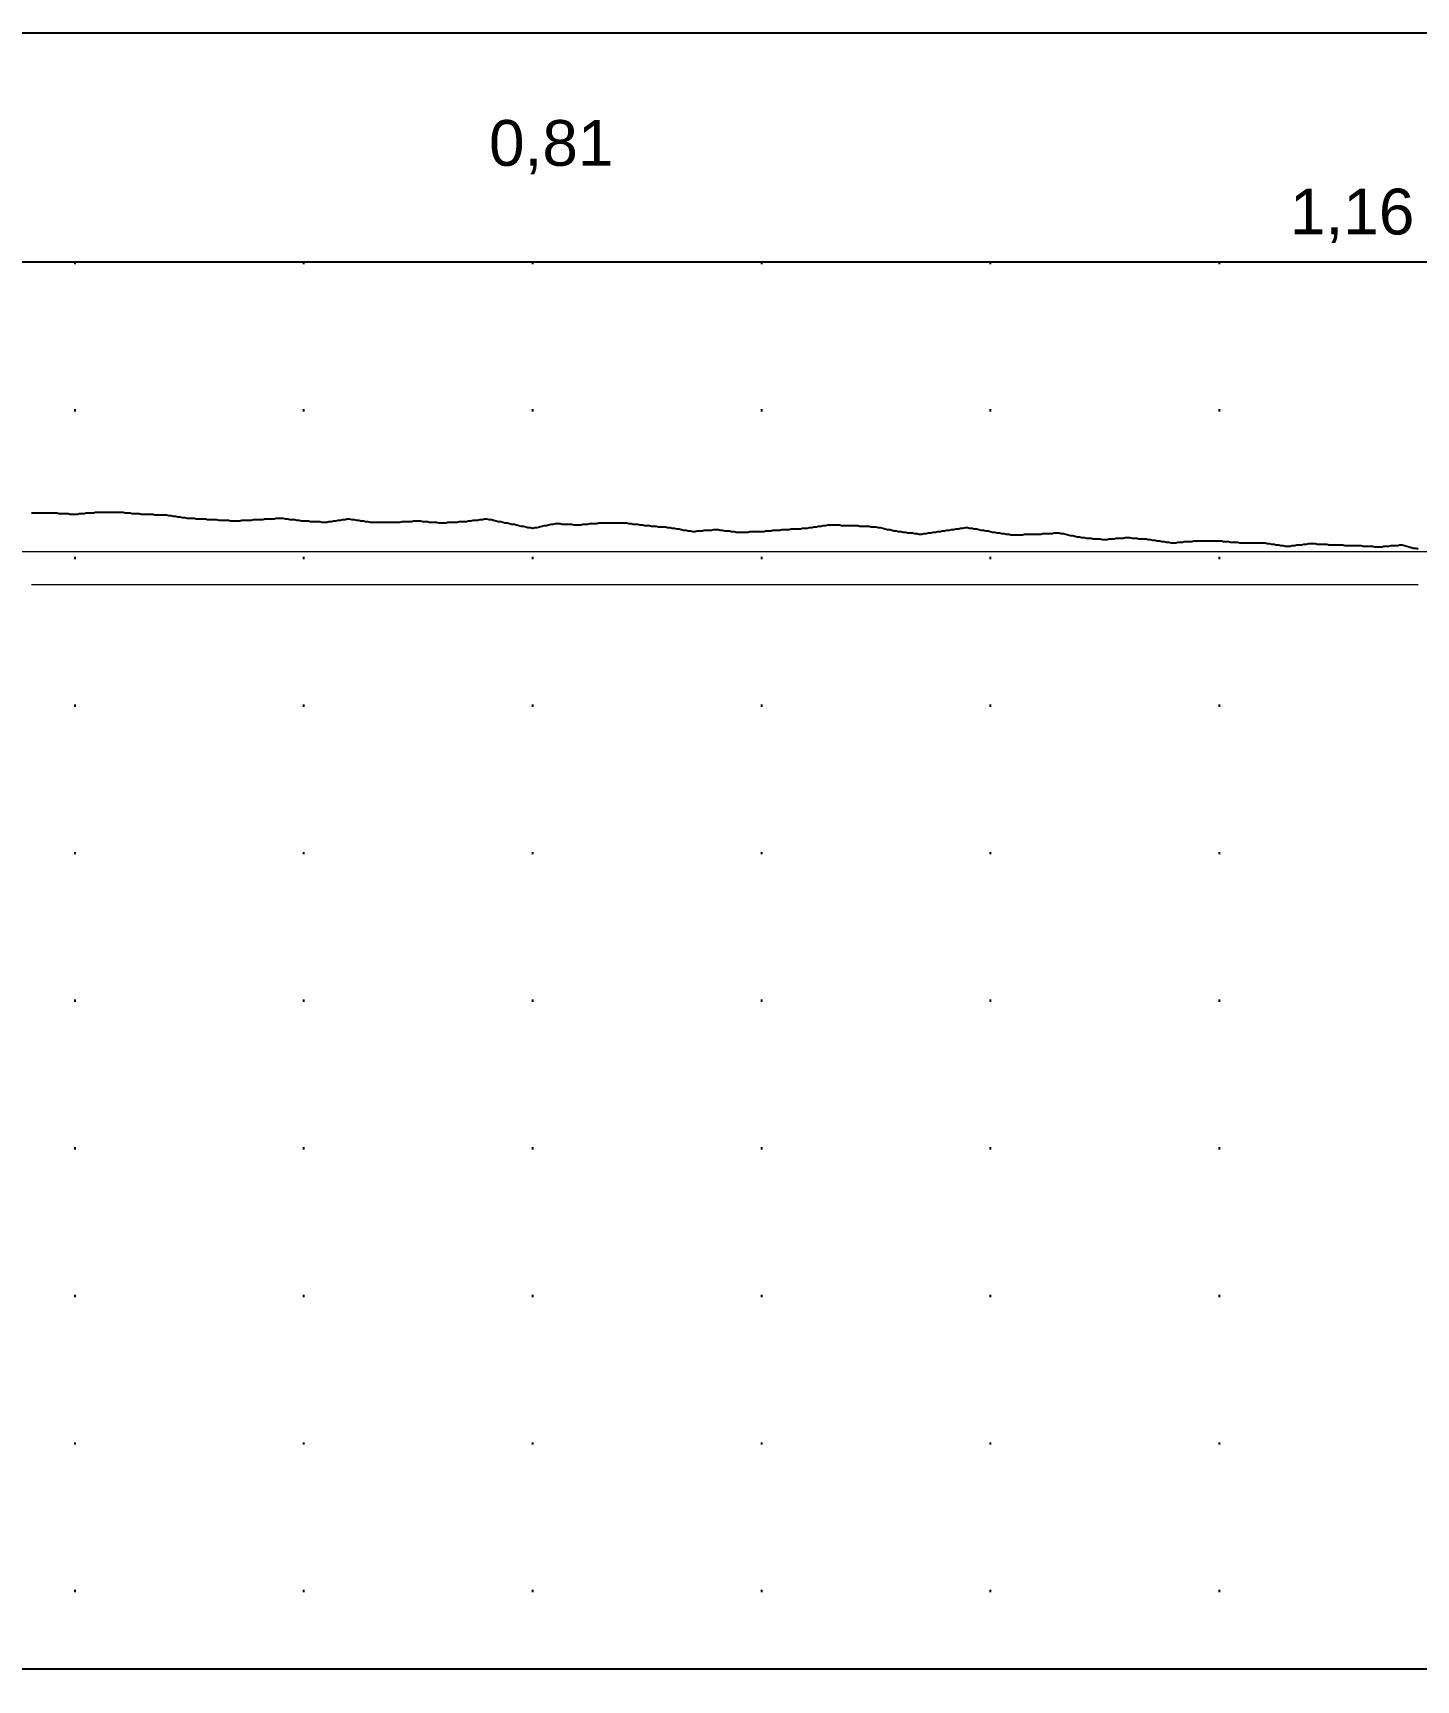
# Model space of a CAD drawing. Header units: millimetres. Extents: x -226 to 1784, y 10 to 1137.
# Drawn here: x 148.2 to 208.6, y 165.5 to 237.5 of the extents above; entities that cross this region are included whole.
import ezdxf

# ---------------------------------------------------------------- set-up
doc = ezdxf.new("R2010")
doc.units = ezdxf.units.MM
doc.linetypes.add('DOT', pattern=[6.35, 0, -6.35])
doc.layers.add('График_U', color=5, linetype='Continuous')
doc.layers.add('Макет', color=7, linetype='Continuous')
doc.layers.add('График_U_085', color=253, linetype='Continuous', lineweight=0)
doc.layers.add('Текст', color=7, linetype='Continuous', lineweight=0)
doc.styles.get("Standard").update_dxf_attribs({"font": 'arial.ttf'})

msp = doc.modelspace()

# ---------------------------------------------------------------- linework, layer by layer
at = {"layer": 'График_U'}
msp.add_lwpolyline([(148.11, 216.532), (148.203, 216.532), (148.21, 216.532), (148.303, 216.532), (148.31, 216.532), (148.403, 216.532), (148.41, 216.532), (148.503, 216.532), (148.51, 216.532), (148.603, 216.532), (148.61, 216.532), (148.703, 216.532), (148.71, 216.532), (148.803, 216.532), (148.81, 216.532), (148.903, 216.532), (148.91, 216.532), (149, 216.532), (149.003, 216.532), (149.01, 216.532), (149.103, 216.532), (149.11, 216.532), (149.203, 216.532), (149.21, 216.532), (149.303, 216.503), (149.31, 216.503), (149.403, 216.503), (149.41, 216.503), (149.503, 216.503), (149.51, 216.503), (149.603, 216.503), (149.61, 216.503), (149.703, 216.503), (149.71, 216.503), (149.803, 216.474), (149.81, 216.474), (149.903, 216.474), (149.91, 216.474), (150, 216.474), (150.003, 216.474), (150.01, 216.474), (150.103, 216.474), (150.11, 216.474), (150.203, 216.503), (150.21, 216.503), (150.303, 216.503), (150.31, 216.503), (150.403, 216.503), (150.41, 216.503), (150.503, 216.532), (150.51, 216.532), (150.603, 216.532), (150.61, 216.532), (150.703, 216.532), (150.71, 216.532), (150.803, 216.532), (150.81, 216.532), (150.903, 216.561), (150.91, 216.561), (151, 216.561), (151.003, 216.561), (151.01, 216.561), (151.103, 216.561), (151.11, 216.561), (151.203, 216.561), (151.21, 216.561), (151.303, 216.561), (151.31, 216.561), (151.403, 216.561), (151.41, 216.561), (151.503, 216.561), (151.51, 216.561), (151.603, 216.561), (151.61, 216.561), (151.703, 216.561), (151.71, 216.561), (151.803, 216.561), (151.81, 216.561), (151.903, 216.561), (151.91, 216.561), (152, 216.561), (152.003, 216.561), (152.01, 216.561), (152.103, 216.561), (152.11, 216.561), (152.203, 216.532), (152.21, 216.532), (152.303, 216.532), (152.31, 216.532), (152.403, 216.532), (152.41, 216.532), (152.503, 216.503), (152.51, 216.503), (152.603, 216.503), (152.61, 216.503), (152.703, 216.503), (152.71, 216.503), (152.803, 216.503), (152.81, 216.503), (152.903, 216.474), (152.91, 216.474), (153, 216.474), (153.003, 216.474), (153.01, 216.474), (153.103, 216.474), (153.11, 216.474), (153.203, 216.474), (153.21, 216.474), (153.303, 216.474), (153.31, 216.474), (153.403, 216.474), (153.41, 216.474), (153.503, 216.445), (153.51, 216.445), (153.603, 216.445), (153.61, 216.445), (153.703, 216.445), (153.71, 216.445), (153.803, 216.445), (153.81, 216.445), (153.903, 216.445), (153.91, 216.445), (154, 216.445), (154.003, 216.445), (154.01, 216.445), (154.103, 216.416), (154.11, 216.416), (154.203, 216.416), (154.21, 216.416), (154.303, 216.387), (154.31, 216.387), (154.403, 216.387), (154.41, 216.387), (154.503, 216.358), (154.51, 216.358), (154.603, 216.358), (154.61, 216.358), (154.703, 216.329), (154.71, 216.329), (154.803, 216.329), (154.81, 216.329), (154.903, 216.3), (154.91, 216.3), (155, 216.3), (155.003, 216.3), (155.01, 216.3), (155.103, 216.3), (155.11, 216.3), (155.203, 216.3), (155.21, 216.3), (155.303, 216.271), (155.31, 216.271), (155.403, 216.271), (155.41, 216.271), (155.503, 216.271), (155.51, 216.271), (155.603, 216.271), (155.61, 216.271), (155.703, 216.271), (155.71, 216.271), (155.803, 216.242), (155.81, 216.242), (155.903, 216.242), (155.91, 216.242), (156, 216.242), (156.003, 216.242), (156.01, 216.242), (156.103, 216.242), (156.11, 216.242), (156.203, 216.242), (156.21, 216.242), (156.303, 216.213), (156.31, 216.213), (156.403, 216.213), (156.41, 216.213), (156.503, 216.213), (156.51, 216.213), (156.603, 216.213), (156.61, 216.213), (156.703, 216.213), (156.71, 216.213), (156.803, 216.184), (156.81, 216.184), (156.903, 216.184), (156.91, 216.184), (157, 216.184), (157.003, 216.184), (157.01, 216.184), (157.103, 216.184), (157.11, 216.184), (157.203, 216.184), (157.21, 216.184), (157.303, 216.213), (157.31, 216.213), (157.403, 216.213), (157.41, 216.213), (157.503, 216.213), (157.51, 216.213), (157.603, 216.213), (157.61, 216.213), (157.703, 216.213), (157.71, 216.213), (157.803, 216.242), (157.81, 216.242), (157.903, 216.242), (157.91, 216.242), (158, 216.242), (158.003, 216.242), (158.01, 216.242), (158.103, 216.242), (158.11, 216.242), (158.203, 216.242), (158.21, 216.242), (158.303, 216.271), (158.31, 216.271), (158.403, 216.271), (158.41, 216.271), (158.503, 216.271), (158.51, 216.271), (158.603, 216.271), (158.61, 216.271), (158.703, 216.271), (158.71, 216.271), (158.803, 216.3), (158.81, 216.3), (158.903, 216.3), (158.91, 216.3), (159, 216.3), (159.003, 216.3), (159.01, 216.3), (159.103, 216.3), (159.11, 216.3), (159.203, 216.271), (159.21, 216.271), (159.303, 216.271), (159.31, 216.271), (159.403, 216.242), (159.41, 216.242), (159.503, 216.242), (159.51, 216.242), (159.603, 216.242), (159.61, 216.242), (159.703, 216.213), (159.71, 216.213), (159.803, 216.213), (159.81, 216.213), (159.903, 216.184), (159.91, 216.184), (160, 216.184), (160.003, 216.184), (160.01, 216.184), (160.103, 216.184), (160.11, 216.184), (160.203, 216.184), (160.21, 216.184), (160.303, 216.155), (160.31, 216.155), (160.403, 216.155), (160.41, 216.155), (160.503, 216.155), (160.51, 216.155), (160.603, 216.155), (160.61, 216.155), (160.703, 216.155), (160.71, 216.155), (160.803, 216.126), (160.81, 216.126), (160.903, 216.126), (160.91, 216.126), (161, 216.126), (161.003, 216.126), (161.01, 216.126), (161.103, 216.155), (161.11, 216.155), (161.203, 216.155), (161.21, 216.155), (161.303, 216.184), (161.31, 216.184), (161.403, 216.184), (161.41, 216.184), (161.503, 216.213), (161.51, 216.213), (161.603, 216.213), (161.61, 216.213), (161.703, 216.242), (161.71, 216.242), (161.803, 216.242), (161.81, 216.242), (161.903, 216.271), (161.91, 216.271), (162, 216.271), (162.003, 216.271), (162.01, 216.271), (162.103, 216.242), (162.11, 216.242), (162.203, 216.242), (162.21, 216.242), (162.303, 216.213), (162.31, 216.213), (162.403, 216.213), (162.41, 216.213), (162.503, 216.184), (162.51, 216.184), (162.603, 216.184), (162.61, 216.184), (162.703, 216.155), (162.71, 216.155), (162.803, 216.155), (162.81, 216.155), (162.903, 216.126), (162.91, 216.126), (163, 216.126), (163.003, 216.126), (163.01, 216.126), (163.103, 216.126), (163.11, 216.126), (163.203, 216.126), (163.21, 216.126), (163.303, 216.126), (163.31, 216.126), (163.403, 216.126), (163.41, 216.126), (163.503, 216.126), (163.51, 216.126), (163.603, 216.126), (163.61, 216.126), (163.703, 216.126), (163.71, 216.126), (163.803, 216.126), (163.81, 216.126), (163.903, 216.126), (163.91, 216.126), (164, 216.126), (164.003, 216.126), (164.01, 216.126), (164.103, 216.126), (164.11, 216.126), (164.203, 216.126), (164.21, 216.126), (164.303, 216.155), (164.31, 216.155), (164.403, 216.155), (164.41, 216.155), (164.503, 216.155), (164.51, 216.155), (164.603, 216.155), (164.61, 216.155), (164.703, 216.155), (164.71, 216.155), (164.803, 216.184), (164.81, 216.184), (164.903, 216.184), (164.91, 216.184), (165, 216.184), (165.003, 216.184), (165.01, 216.184), (165.103, 216.184), (165.11, 216.184), (165.203, 216.155), (165.21, 216.155), (165.303, 216.155), (165.31, 216.155), (165.403, 216.155), (165.41, 216.155), (165.503, 216.126), (165.51, 216.126), (165.603, 216.126), (165.61, 216.126), (165.703, 216.126), (165.71, 216.126), (165.803, 216.126), (165.81, 216.126), (165.903, 216.097), (165.91, 216.097), (166, 216.097), (166.003, 216.097), (166.01, 216.097), (166.103, 216.097), (166.11, 216.097), (166.203, 216.097), (166.21, 216.097), (166.303, 216.126), (166.31, 216.126), (166.403, 216.126), (166.41, 216.126), (166.503, 216.126), (166.51, 216.126), (166.603, 216.126), (166.61, 216.126), (166.703, 216.126), (166.71, 216.126), (166.803, 216.155), (166.81, 216.155), (166.903, 216.155), (166.91, 216.155), (167, 216.155), (167.003, 216.155), (167.01, 216.155), (167.103, 216.155), (167.11, 216.155), (167.203, 216.184), (167.21, 216.184), (167.303, 216.184), (167.31, 216.184), (167.403, 216.213), (167.41, 216.213), (167.503, 216.213), (167.51, 216.213), (167.603, 216.213), (167.61, 216.213), (167.703, 216.242), (167.71, 216.242), (167.803, 216.242), (167.81, 216.242), (167.903, 216.271), (167.91, 216.271), (168, 216.271), (168.003, 216.271), (168.01, 216.271), (168.103, 216.242), (168.11, 216.242), (168.203, 216.242), (168.21, 216.242), (168.303, 216.213), (168.31, 216.213), (168.403, 216.184), (168.41, 216.184), (168.503, 216.155), (168.51, 216.155), (168.603, 216.155), (168.61, 216.155), (168.703, 216.126), (168.71, 216.126), (168.803, 216.097), (168.81, 216.097), (168.903, 216.097), (168.91, 216.097), (169, 216.068), (169.003, 216.068), (169.01, 216.068), (169.103, 216.039), (169.11, 216.039), (169.203, 216.039), (169.21, 216.039), (169.303, 216.01), (169.31, 216.01), (169.403, 215.981), (169.41, 215.981), (169.503, 215.952), (169.51, 215.952), (169.603, 215.952), (169.61, 215.952), (169.703, 215.923), (169.71, 215.923), (169.803, 215.894), (169.81, 215.894), (169.903, 215.894), (169.91, 215.894), (170, 215.865), (170.003, 215.865), (170.01, 215.865), (170.103, 215.894), (170.11, 215.894), (170.203, 215.894), (170.21, 215.894), (170.303, 215.923), (170.31, 215.923), (170.403, 215.952), (170.41, 215.952), (170.503, 215.981), (170.51, 215.981), (170.603, 215.981), (170.61, 215.981), (170.703, 216.01), (170.71, 216.01), (170.803, 216.039), (170.81, 216.039), (170.903, 216.039), (170.91, 216.039), (171, 216.068), (171.003, 216.068), (171.01, 216.068), (171.1, 216.062), (171.103, 216.068), (171.11, 216.068), (171.203, 216.068), (171.21, 216.068), (171.303, 216.039), (171.31, 216.039), (171.403, 216.039), (171.41, 216.039), (171.503, 216.039), (171.51, 216.039), (171.603, 216.039), (171.61, 216.039), (171.703, 216.039), (171.71, 216.039), (171.803, 216.01), (171.81, 216.01), (171.903, 216.01), (171.91, 216.01), (172, 216.01), (172.003, 216.01), (172.01, 216.01), (172.103, 216.01), (172.11, 216.01), (172.203, 216.039), (172.21, 216.039), (172.303, 216.039), (172.31, 216.039), (172.403, 216.039), (172.41, 216.039), (172.503, 216.068), (172.51, 216.068), (172.603, 216.068), (172.61, 216.068), (172.703, 216.068), (172.71, 216.068), (172.803, 216.068), (172.81, 216.068), (172.903, 216.097), (172.91, 216.097), (173, 216.097), (173.003, 216.097), (173.01, 216.097), (173.103, 216.097), (173.11, 216.097), (173.203, 216.097), (173.21, 216.097), (173.303, 216.097), (173.31, 216.097), (173.403, 216.097), (173.41, 216.097), (173.503, 216.097), (173.51, 216.097), (173.603, 216.097), (173.61, 216.097), (173.703, 216.097), (173.71, 216.097), (173.803, 216.097), (173.81, 216.097), (173.903, 216.097), (173.91, 216.097), (174, 216.097), (174.003, 216.097), (174.01, 216.097), (174.103, 216.097), (174.11, 216.097), (174.203, 216.068), (174.21, 216.068), (174.303, 216.068), (174.31, 216.068), (174.403, 216.039), (174.41, 216.039), (174.503, 216.039), (174.51, 216.039), (174.603, 216.039), (174.61, 216.039), (174.703, 216.01), (174.71, 216.01), (174.803, 216.01), (174.81, 216.01), (174.903, 215.981), (174.91, 215.981), (175, 215.981), (175.003, 215.981), (175.01, 215.981), (175.103, 215.981), (175.11, 215.981), (175.203, 215.952), (175.21, 215.952), (175.303, 215.952), (175.31, 215.952), (175.403, 215.952), (175.41, 215.952), (175.503, 215.923), (175.51, 215.923), (175.603, 215.923), (175.61, 215.923), (175.703, 215.923), (175.71, 215.923), (175.803, 215.923), (175.81, 215.923), (175.903, 215.894), (175.91, 215.894), (176, 215.894), (176.003, 215.894), (176.01, 215.894), (176.103, 215.865), (176.11, 215.865), (176.203, 215.865), (176.21, 215.865), (176.303, 215.836), (176.31, 215.836), (176.403, 215.836), (176.41, 215.836), (176.503, 215.807), (176.51, 215.807), (176.603, 215.778), (176.61, 215.778), (176.703, 215.778), (176.71, 215.778), (176.803, 215.749), (176.81, 215.749), (176.903, 215.749), (176.91, 215.749), (177, 215.72), (177.003, 215.72), (177.01, 215.72), (177.103, 215.72), (177.11, 215.72), (177.203, 215.749), (177.21, 215.749), (177.303, 215.749), (177.31, 215.749), (177.403, 215.749), (177.41, 215.749), (177.503, 215.778), (177.51, 215.778), (177.603, 215.778), (177.61, 215.778), (177.703, 215.778), (177.71, 215.778), (177.803, 215.778), (177.81, 215.778), (177.903, 215.807), (177.91, 215.807), (178, 215.807), (178.003, 215.807), (178.01, 215.807), (178.103, 215.807), (178.11, 215.807), (178.203, 215.778), (178.21, 215.778), (178.303, 215.778), (178.31, 215.778), (178.403, 215.749), (178.41, 215.749), (178.503, 215.749), (178.51, 215.749), (178.603, 215.749), (178.61, 215.749), (178.703, 215.72), (178.71, 215.72), (178.803, 215.72), (178.81, 215.72), (178.903, 215.691), (178.91, 215.691), (179, 215.691), (179.003, 215.691), (179.01, 215.691), (179.103, 215.691), (179.11, 215.691), (179.203, 215.691), (179.21, 215.691), (179.303, 215.691), (179.31, 215.691), (179.403, 215.691), (179.41, 215.691), (179.503, 215.72), (179.51, 215.72), (179.603, 215.72), (179.61, 215.72), (179.703, 215.72), (179.71, 215.72), (179.803, 215.72), (179.81, 215.72), (179.903, 215.72), (179.91, 215.72), (180, 215.72), (180.003, 215.72), (180.01, 215.72), (180.103, 215.72), (180.11, 215.72), (180.203, 215.749), (180.21, 215.749), (180.303, 215.749), (180.31, 215.749), (180.403, 215.749), (180.41, 215.749), (180.503, 215.778), (180.51, 215.778), (180.603, 215.778), (180.61, 215.778), (180.703, 215.778), (180.71, 215.778), (180.803, 215.778), (180.81, 215.778), (180.903, 215.807), (180.91, 215.807), (181, 215.807), (181.003, 215.807), (181.01, 215.807), (181.103, 215.807), (181.11, 215.807), (181.203, 215.807), (181.21, 215.807), (181.303, 215.836), (181.31, 215.836), (181.403, 215.836), (181.41, 215.836), (181.503, 215.836), (181.51, 215.836), (181.603, 215.836), (181.61, 215.836), (181.703, 215.836), (181.71, 215.836), (181.803, 215.865), (181.81, 215.865), (181.903, 215.865), (181.91, 215.865), (182, 215.865), (182.003, 215.865), (182.01, 215.865), (182.103, 215.894), (182.11, 215.894), (182.203, 215.894), (182.21, 215.894), (182.303, 215.923), (182.31, 215.923), (182.403, 215.923), (182.41, 215.923), (182.503, 215.952), (182.51, 215.952), (182.603, 215.952), (182.61, 215.952), (182.703, 215.981), (182.71, 215.981), (182.803, 215.981), (182.81, 215.981), (182.903, 216.01), (182.91, 216.01), (183, 216.01), (183.003, 216.01), (183.01, 216.01), (183.103, 216.01), (183.11, 216.01), (183.203, 216.01), (183.21, 216.01), (183.303, 216.01), (183.31, 216.01), (183.403, 216.01), (183.41, 216.01), (183.503, 215.981), (183.51, 215.981), (183.603, 215.981), (183.61, 215.981), (183.703, 215.981), (183.71, 215.981), (183.803, 215.981), (183.81, 215.981), (183.903, 215.981), (183.91, 215.981), (184, 215.981), (184.003, 215.981), (184.01, 215.981), (184.103, 215.981), (184.11, 215.981), (184.203, 215.981), (184.21, 215.981), (184.303, 215.952), (184.31, 215.952), (184.403, 215.952), (184.41, 215.952), (184.503, 215.952), (184.51, 215.952), (184.603, 215.952), (184.61, 215.952), (184.703, 215.952), (184.71, 215.952), (184.803, 215.923), (184.81, 215.923), (184.903, 215.923), (184.91, 215.923), (185, 215.923), (185.003, 215.923), (185.01, 215.923), (185.103, 215.894), (185.11, 215.894), (185.203, 215.894), (185.21, 215.894), (185.303, 215.865), (185.31, 215.865), (185.403, 215.836), (185.41, 215.836), (185.503, 215.807), (185.51, 215.807), (185.603, 215.807), (185.61, 215.807), (185.703, 215.778), (185.71, 215.778), (185.803, 215.749), (185.81, 215.749), (185.903, 215.749), (185.91, 215.749), (186, 215.72), (186.003, 215.72), (186.01, 215.72), (186.103, 215.72), (186.11, 215.72), (186.203, 215.691), (186.21, 215.691), (186.303, 215.691), (186.31, 215.691), (186.403, 215.662), (186.41, 215.662), (186.503, 215.662), (186.51, 215.662), (186.603, 215.662), (186.61, 215.662), (186.703, 215.633), (186.71, 215.633), (186.803, 215.633), (186.81, 215.633), (186.903, 215.604), (186.91, 215.604), (187, 215.604), (187.003, 215.604), (187.01, 215.604), (187.103, 215.633), (187.11, 215.633), (187.203, 215.633), (187.21, 215.633), (187.303, 215.662), (187.31, 215.662), (187.403, 215.662), (187.41, 215.662), (187.503, 215.691), (187.51, 215.691), (187.603, 215.691), (187.61, 215.691), (187.703, 215.72), (187.71, 215.72), (187.803, 215.72), (187.81, 215.72), (187.903, 215.749), (187.91, 215.749), (188, 215.749), (188.003, 215.749), (188.01, 215.749), (188.103, 215.778), (188.11, 215.778), (188.203, 215.778), (188.21, 215.778), (188.303, 215.807), (188.31, 215.807), (188.403, 215.807), (188.41, 215.807), (188.503, 215.836), (188.51, 215.836), (188.603, 215.836), (188.61, 215.836), (188.703, 215.865), (188.71, 215.865), (188.803, 215.865), (188.81, 215.865), (188.903, 215.894), (188.91, 215.894), (189, 215.894), (189.003, 215.894), (189.01, 215.894), (189.103, 215.865), (189.11, 215.865), (189.203, 215.865), (189.21, 215.865), (189.303, 215.836), (189.31, 215.836), (189.403, 215.836), (189.41, 215.836), (189.503, 215.807), (189.51, 215.807), (189.603, 215.778), (189.61, 215.778), (189.703, 215.778), (189.71, 215.778), (189.803, 215.749), (189.81, 215.749), (189.903, 215.749), (189.91, 215.749), (190, 215.72), (190.003, 215.72), (190.01, 215.72), (190.103, 215.691), (190.11, 215.691), (190.203, 215.691), (190.21, 215.691), (190.303, 215.662), (190.31, 215.662), (190.403, 215.662), (190.41, 215.662), (190.503, 215.633), (190.51, 215.633), (190.603, 215.633), (190.61, 215.633), (190.703, 215.604), (190.71, 215.604), (190.803, 215.604), (190.81, 215.604), (190.903, 215.575), (190.91, 215.575), (191, 215.575), (191.003, 215.575), (191.01, 215.575), (191.103, 215.575), (191.11, 215.575), (191.203, 215.575), (191.21, 215.575), (191.303, 215.575), (191.31, 215.575), (191.403, 215.575), (191.41, 215.575), (191.503, 215.604), (191.51, 215.604), (191.603, 215.604), (191.61, 215.604), (191.703, 215.604), (191.71, 215.604), (191.803, 215.604), (191.81, 215.604), (191.903, 215.604), (191.91, 215.604), (192, 215.604), (192.003, 215.604), (192.01, 215.604), (192.103, 215.604), (192.11, 215.604), (192.203, 215.604), (192.21, 215.604), (192.303, 215.633), (192.31, 215.633), (192.403, 215.633), (192.41, 215.633), (192.503, 215.633), (192.51, 215.633), (192.603, 215.633), (192.61, 215.633), (192.703, 215.633), (192.71, 215.633), (192.803, 215.662), (192.81, 215.662), (192.903, 215.662), (192.91, 215.662), (193, 215.662), (193.003, 215.662), (193.01, 215.662), (193.103, 215.633), (193.11, 215.633), (193.203, 215.633), (193.21, 215.633), (193.303, 215.604), (193.31, 215.604), (193.403, 215.575), (193.41, 215.575), (193.503, 215.546), (193.51, 215.546), (193.603, 215.546), (193.61, 215.546), (193.703, 215.517), (193.71, 215.517), (193.803, 215.488), (193.81, 215.488), (193.903, 215.488), (193.91, 215.488), (194, 215.459), (194.003, 215.459), (194.01, 215.459), (194.103, 215.459), (194.11, 215.459), (194.203, 215.43), (194.21, 215.43), (194.303, 215.43), (194.31, 215.43), (194.403, 215.43), (194.41, 215.43), (194.503, 215.401), (194.51, 215.401), (194.603, 215.401), (194.61, 215.401), (194.703, 215.401), (194.71, 215.401), (194.803, 215.401), (194.81, 215.401), (194.903, 215.372), (194.91, 215.372), (195, 215.372), (195.003, 215.372), (195.01, 215.372), (195.103, 215.372), (195.11, 215.372), (195.203, 215.401), (195.21, 215.401), (195.303, 215.401), (195.31, 215.401), (195.403, 215.401), (195.41, 215.401), (195.503, 215.43), (195.51, 215.43), (195.603, 215.43), (195.61, 215.43), (195.703, 215.43), (195.71, 215.43), (195.803, 215.43), (195.81, 215.43), (195.903, 215.459), (195.91, 215.459), (196, 215.459), (196.003, 215.459), (196.01, 215.459), (196.103, 215.459), (196.11, 215.459), (196.203, 215.43), (196.21, 215.43), (196.303, 215.43), (196.31, 215.43), (196.403, 215.43), (196.41, 215.43), (196.503, 215.401), (196.51, 215.401), (196.603, 215.401), (196.61, 215.401), (196.703, 215.401), (196.71, 215.401), (196.803, 215.401), (196.81, 215.401), (196.903, 215.372), (196.91, 215.372), (197, 215.372), (197.003, 215.372), (197.01, 215.372), (197.103, 215.343), (197.11, 215.343), (197.203, 215.343), (197.21, 215.343), (197.303, 215.314), (197.31, 215.314), (197.403, 215.314), (197.41, 215.314), (197.503, 215.285), (197.51, 215.285), (197.603, 215.285), (197.61, 215.285), (197.703, 215.256), (197.71, 215.256), (197.803, 215.256), (197.81, 215.256), (197.903, 215.227), (197.91, 215.227), (198, 215.227), (198.003, 215.227), (198.01, 215.227), (198.103, 215.227), (198.11, 215.227), (198.203, 215.256), (198.21, 215.256), (198.303, 215.256), (198.31, 215.256), (198.403, 215.256), (198.41, 215.256), (198.503, 215.285), (198.51, 215.285), (198.603, 215.285), (198.61, 215.285), (198.703, 215.285), (198.71, 215.285), (198.803, 215.285), (198.81, 215.285), (198.903, 215.314), (198.91, 215.314), (199, 215.314), (199.003, 215.314), (199.01, 215.314), (199.103, 215.314), (199.11, 215.314), (199.203, 215.314), (199.21, 215.314), (199.303, 215.314), (199.31, 215.314), (199.403, 215.314), (199.41, 215.314), (199.503, 215.314), (199.51, 215.314), (199.603, 215.314), (199.61, 215.314), (199.703, 215.314), (199.71, 215.314), (199.803, 215.314), (199.81, 215.314), (199.903, 215.314), (199.91, 215.314), (200, 215.314), (200.003, 215.314), (200.01, 215.314), (200.103, 215.314), (200.11, 215.314), (200.203, 215.285), (200.21, 215.285), (200.303, 215.285), (200.31, 215.285), (200.403, 215.285), (200.41, 215.285), (200.503, 215.256), (200.51, 215.256), (200.603, 215.256), (200.61, 215.256), (200.703, 215.256), (200.71, 215.256), (200.803, 215.256), (200.81, 215.256), (200.903, 215.227), (200.91, 215.227), (201, 215.227), (201.003, 215.227), (201.01, 215.227), (201.103, 215.227), (201.11, 215.227), (201.203, 215.227), (201.21, 215.227), (201.303, 215.227), (201.31, 215.227), (201.403, 215.227), (201.41, 215.227), (201.503, 215.227), (201.51, 215.227), (201.603, 215.227), (201.61, 215.227), (201.703, 215.227), (201.71, 215.227), (201.803, 215.227), (201.81, 215.227), (201.903, 215.227), (201.91, 215.227), (202, 215.227), (202.003, 215.227), (202.01, 215.227), (202.103, 215.198), (202.11, 215.198), (202.203, 215.198), (202.21, 215.198), (202.303, 215.169), (202.31, 215.169), (202.403, 215.169), (202.41, 215.169), (202.503, 215.14), (202.51, 215.14), (202.603, 215.14), (202.61, 215.14), (202.703, 215.111), (202.71, 215.111), (202.803, 215.111), (202.81, 215.111), (202.903, 215.082), (202.91, 215.082), (203, 215.082), (203.003, 215.082), (203.01, 215.082), (203.103, 215.082), (203.11, 215.082), (203.203, 215.111), (203.21, 215.111), (203.303, 215.111), (203.31, 215.111), (203.403, 215.14), (203.41, 215.14), (203.503, 215.14), (203.51, 215.14), (203.603, 215.14), (203.61, 215.14), (203.703, 215.169), (203.71, 215.169), (203.803, 215.169), (203.81, 215.169), (203.903, 215.198), (203.91, 215.198), (204, 215.198), (204.003, 215.198), (204.01, 215.198), (204.103, 215.198), (204.11, 215.198), (204.203, 215.198), (204.21, 215.198), (204.303, 215.169), (204.31, 215.169), (204.403, 215.169), (204.41, 215.169), (204.503, 215.169), (204.51, 215.169), (204.603, 215.169), (204.61, 215.169), (204.703, 215.169), (204.71, 215.169), (204.803, 215.14), (204.81, 215.14), (204.903, 215.14), (204.91, 215.14), (205, 215.14), (205.003, 215.14), (205.01, 215.14), (205.103, 215.14), (205.11, 215.14), (205.203, 215.14), (205.21, 215.14), (205.303, 215.14), (205.31, 215.14), (205.403, 215.14), (205.41, 215.14), (205.503, 215.111), (205.51, 215.111), (205.603, 215.111), (205.61, 215.111), (205.703, 215.111), (205.71, 215.111), (205.803, 215.111), (205.81, 215.111), (205.903, 215.111), (205.91, 215.111), (206, 215.111), (206.003, 215.111), (206.01, 215.111), (206.1, 215.105), (206.103, 215.111), (206.11, 215.111), (206.203, 215.111), (206.21, 215.111), (206.303, 215.082), (206.31, 215.082), (206.403, 215.082), (206.41, 215.082), (206.503, 215.082), (206.51, 215.082), (206.603, 215.082), (206.61, 215.082), (206.703, 215.082), (206.71, 215.082), (206.803, 215.053), (206.81, 215.053), (206.903, 215.053), (206.91, 215.053), (207, 215.053), (207.003, 215.053), (207.01, 215.053), (207.103, 215.053), (207.11, 215.053), (207.203, 215.082), (207.21, 215.082), (207.303, 215.082), (207.31, 215.082), (207.403, 215.082), (207.41, 215.082), (207.503, 215.111), (207.51, 215.111), (207.603, 215.111), (207.61, 215.111), (207.703, 215.111), (207.71, 215.111), (207.803, 215.111), (207.81, 215.111), (207.903, 215.14), (207.91, 215.14), (208, 215.14), (208.003, 215.14), (208.01, 215.14), (208.103, 215.111), (208.11, 215.111), (208.203, 215.082), (208.21, 215.082), (208.303, 215.053), (208.31, 215.053), (208.403, 215.024), (208.41, 215.024), (208.503, 214.995), (208.51, 214.995), (208.603, 214.995), (208.61, 214.995), (208.703, 214.966)], dxfattribs=at)
at = {"layer": 'График_U_085'}
msp.add_lwpolyline([(90, 214.85), (390, 214.85)], dxfattribs=at)
at = {"layer": 'Макет', "lineweight": -2}
for p, q in [((20, 237.507), (390, 237.507)), ((30, 227.507), (390, 227.507)), ((90, 227.507), (390, 227.507)), ((20, 166.007), (390, 166.007))]:
    msp.add_line(p, q, dxfattribs=at)
at = {"layer": 'Макет', "linetype": 'DOT', "lineweight": -2}
for p, q in [((150, 227.508), (150, 60.507)), ((160, 227.508), (160, 60.507)), ((170, 227.508), (170, 60.507)), ((180, 227.508), (180, 60.507)), ((190, 227.508), (190, 60.507)), ((200, 227.508), (200, 60.507))]:
    msp.add_line(p, q, dxfattribs=at)
at = {"layer": 'Текст'}
msp.add_lwpolyline([(148.11, 213.4), (148.203, 213.4), (148.21, 213.4), (148.303, 213.4), (148.31, 213.4), (148.403, 213.4), (148.41, 213.4), (148.503, 213.4), (148.51, 213.4), (148.603, 213.4), (148.61, 213.4), (148.703, 213.4), (148.71, 213.4), (148.803, 213.4), (148.81, 213.4), (148.903, 213.4), (148.91, 213.4), (149, 213.4), (149.003, 213.4), (149.01, 213.4), (149.103, 213.4), (149.11, 213.4), (149.203, 213.4), (149.21, 213.4), (149.303, 213.4), (149.31, 213.4), (149.403, 213.4), (149.41, 213.4), (149.503, 213.4), (149.51, 213.4), (149.603, 213.4), (149.61, 213.4), (149.703, 213.4), (149.71, 213.4), (149.803, 213.4), (149.81, 213.4), (149.903, 213.4), (149.91, 213.4), (150, 213.4), (150.003, 213.4), (150.01, 213.4), (150.103, 213.4), (150.11, 213.4), (150.203, 213.4), (150.21, 213.4), (150.303, 213.4), (150.31, 213.4), (150.403, 213.4), (150.41, 213.4), (150.503, 213.4), (150.51, 213.4), (150.603, 213.4), (150.61, 213.4), (150.703, 213.4), (150.71, 213.4), (150.803, 213.4), (150.81, 213.4), (150.903, 213.4), (150.91, 213.4), (151, 213.4), (151.003, 213.4), (151.01, 213.4), (151.103, 213.4), (151.11, 213.4), (151.203, 213.4), (151.21, 213.4), (151.303, 213.4), (151.31, 213.4), (151.403, 213.4), (151.41, 213.4), (151.503, 213.4), (151.51, 213.4), (151.603, 213.4), (151.61, 213.4), (151.703, 213.4), (151.71, 213.4), (151.803, 213.4), (151.81, 213.4), (151.903, 213.4), (151.91, 213.4), (152, 213.4), (152.003, 213.4), (152.01, 213.4), (152.103, 213.4), (152.11, 213.4), (152.203, 213.4), (152.21, 213.4), (152.303, 213.4), (152.31, 213.4), (152.403, 213.4), (152.41, 213.4), (152.503, 213.4), (152.51, 213.4), (152.603, 213.4), (152.61, 213.4), (152.703, 213.4), (152.71, 213.4), (152.803, 213.4), (152.81, 213.4), (152.903, 213.4), (152.91, 213.4), (153, 213.4), (153.003, 213.4), (153.01, 213.4), (153.103, 213.4), (153.11, 213.4), (153.203, 213.4), (153.21, 213.4), (153.303, 213.4), (153.31, 213.4), (153.403, 213.4), (153.41, 213.4), (153.503, 213.4), (153.51, 213.4), (153.603, 213.4), (153.61, 213.4), (153.703, 213.4), (153.71, 213.4), (153.803, 213.4), (153.81, 213.4), (153.903, 213.4), (153.91, 213.4), (154, 213.4), (154.003, 213.4), (154.01, 213.4), (154.103, 213.4), (154.11, 213.4), (154.203, 213.4), (154.21, 213.4), (154.303, 213.4), (154.31, 213.4), (154.403, 213.4), (154.41, 213.4), (154.503, 213.4), (154.51, 213.4), (154.603, 213.4), (154.61, 213.4), (154.703, 213.4), (154.71, 213.4), (154.803, 213.4), (154.81, 213.4), (154.903, 213.4), (154.91, 213.4), (155, 213.4), (155.003, 213.4), (155.01, 213.4), (155.103, 213.4), (155.11, 213.4), (155.203, 213.4), (155.21, 213.4), (155.303, 213.4), (155.31, 213.4), (155.403, 213.4), (155.41, 213.4), (155.503, 213.4), (155.51, 213.4), (155.603, 213.4), (155.61, 213.4), (155.703, 213.4), (155.71, 213.4), (155.803, 213.4), (155.81, 213.4), (155.903, 213.4), (155.91, 213.4), (156, 213.4), (156.003, 213.4), (156.01, 213.4), (156.103, 213.4), (156.11, 213.4), (156.203, 213.4), (156.21, 213.4), (156.303, 213.4), (156.31, 213.4), (156.403, 213.4), (156.41, 213.4), (156.503, 213.4), (156.51, 213.4), (156.603, 213.4), (156.61, 213.4), (156.703, 213.4), (156.71, 213.4), (156.803, 213.4), (156.81, 213.4), (156.903, 213.4), (156.91, 213.4), (157, 213.4), (157.003, 213.4), (157.01, 213.4), (157.103, 213.4), (157.11, 213.4), (157.203, 213.4), (157.21, 213.4), (157.303, 213.4), (157.31, 213.4), (157.403, 213.4), (157.41, 213.4), (157.503, 213.4), (157.51, 213.4), (157.603, 213.4), (157.61, 213.4), (157.703, 213.4), (157.71, 213.4), (157.803, 213.4), (157.81, 213.4), (157.903, 213.4), (157.91, 213.4), (158, 213.4), (158.003, 213.4), (158.01, 213.4), (158.103, 213.4), (158.11, 213.4), (158.203, 213.4), (158.21, 213.4), (158.303, 213.4), (158.31, 213.4), (158.403, 213.4), (158.41, 213.4), (158.503, 213.4), (158.51, 213.4), (158.603, 213.4), (158.61, 213.4), (158.703, 213.4), (158.71, 213.4), (158.803, 213.4), (158.81, 213.4), (158.903, 213.4), (158.91, 213.4), (159, 213.4), (159.003, 213.4), (159.01, 213.4), (159.103, 213.4), (159.11, 213.4), (159.203, 213.4), (159.21, 213.4), (159.303, 213.4), (159.31, 213.4), (159.403, 213.4), (159.41, 213.4), (159.503, 213.4), (159.51, 213.4), (159.603, 213.4), (159.61, 213.4), (159.703, 213.4), (159.71, 213.4), (159.803, 213.4), (159.81, 213.4), (159.903, 213.4), (159.91, 213.4), (160, 213.4), (160.003, 213.4), (160.01, 213.4), (160.103, 213.4), (160.11, 213.4), (160.203, 213.4), (160.21, 213.4), (160.303, 213.4), (160.31, 213.4), (160.403, 213.4), (160.41, 213.4), (160.503, 213.4), (160.51, 213.4), (160.603, 213.4), (160.61, 213.4), (160.703, 213.4), (160.71, 213.4), (160.803, 213.4), (160.81, 213.4), (160.903, 213.4), (160.91, 213.4), (161, 213.4), (161.003, 213.4), (161.01, 213.4), (161.103, 213.4), (161.11, 213.4), (161.203, 213.4), (161.21, 213.4), (161.303, 213.4), (161.31, 213.4), (161.403, 213.4), (161.41, 213.4), (161.503, 213.4), (161.51, 213.4), (161.603, 213.4), (161.61, 213.4), (161.703, 213.4), (161.71, 213.4), (161.803, 213.4), (161.81, 213.4), (161.903, 213.4), (161.91, 213.4), (162, 213.4), (162.003, 213.4), (162.01, 213.4), (162.103, 213.4), (162.11, 213.4), (162.203, 213.4), (162.21, 213.4), (162.303, 213.4), (162.31, 213.4), (162.403, 213.4), (162.41, 213.4), (162.503, 213.4), (162.51, 213.4), (162.603, 213.4), (162.61, 213.4), (162.703, 213.4), (162.71, 213.4), (162.803, 213.4), (162.81, 213.4), (162.903, 213.4), (162.91, 213.4), (163, 213.4), (163.003, 213.4), (163.01, 213.4), (163.103, 213.4), (163.11, 213.4), (163.203, 213.4), (163.21, 213.4), (163.303, 213.4), (163.31, 213.4), (163.403, 213.4), (163.41, 213.4), (163.503, 213.4), (163.51, 213.4), (163.603, 213.4), (163.61, 213.4), (163.703, 213.4), (163.71, 213.4), (163.803, 213.4), (163.81, 213.4), (163.903, 213.4), (163.91, 213.4), (164, 213.4), (164.003, 213.4), (164.01, 213.4), (164.103, 213.4), (164.11, 213.4), (164.203, 213.4), (164.21, 213.4), (164.303, 213.4), (164.31, 213.4), (164.403, 213.4), (164.41, 213.4), (164.503, 213.4), (164.51, 213.4), (164.603, 213.4), (164.61, 213.4), (164.703, 213.4), (164.71, 213.4), (164.803, 213.4), (164.81, 213.4), (164.903, 213.4), (164.91, 213.4), (165, 213.4), (165.003, 213.4), (165.01, 213.4), (165.103, 213.4), (165.11, 213.4), (165.203, 213.4), (165.21, 213.4), (165.303, 213.4), (165.31, 213.4), (165.403, 213.4), (165.41, 213.4), (165.503, 213.4), (165.51, 213.4), (165.603, 213.4), (165.61, 213.4), (165.703, 213.4), (165.71, 213.4), (165.803, 213.4), (165.81, 213.4), (165.903, 213.4), (165.91, 213.4), (166, 213.4), (166.003, 213.4), (166.01, 213.4), (166.103, 213.4), (166.11, 213.4), (166.203, 213.4), (166.21, 213.4), (166.303, 213.4), (166.31, 213.4), (166.403, 213.4), (166.41, 213.4), (166.503, 213.4), (166.51, 213.4), (166.603, 213.4), (166.61, 213.4), (166.703, 213.4), (166.71, 213.4), (166.803, 213.4), (166.81, 213.4), (166.903, 213.4), (166.91, 213.4), (167, 213.4), (167.003, 213.4), (167.01, 213.4), (167.103, 213.4), (167.11, 213.4), (167.203, 213.4), (167.21, 213.4), (167.303, 213.4), (167.31, 213.4), (167.403, 213.4), (167.41, 213.4), (167.503, 213.4), (167.51, 213.4), (167.603, 213.4), (167.61, 213.4), (167.703, 213.4), (167.71, 213.4), (167.803, 213.4), (167.81, 213.4), (167.903, 213.4), (167.91, 213.4), (168, 213.4), (168.003, 213.4), (168.01, 213.4), (168.103, 213.4), (168.11, 213.4), (168.203, 213.4), (168.21, 213.4), (168.303, 213.4), (168.31, 213.4), (168.403, 213.4), (168.41, 213.4), (168.503, 213.4), (168.51, 213.4), (168.603, 213.4), (168.61, 213.4), (168.703, 213.4), (168.71, 213.4), (168.803, 213.4), (168.81, 213.4), (168.903, 213.4), (168.91, 213.4), (169, 213.4), (169.003, 213.4), (169.01, 213.4), (169.103, 213.4), (169.11, 213.4), (169.203, 213.4), (169.21, 213.4), (169.303, 213.4), (169.31, 213.4), (169.403, 213.4), (169.41, 213.4), (169.503, 213.4), (169.51, 213.4), (169.603, 213.4), (169.61, 213.4), (169.703, 213.4), (169.71, 213.4), (169.803, 213.4), (169.81, 213.4), (169.903, 213.4), (169.91, 213.4), (170, 213.4), (170.003, 213.4), (170.01, 213.4), (170.103, 213.4), (170.11, 213.4), (170.203, 213.4), (170.21, 213.4), (170.303, 213.4), (170.31, 213.4), (170.403, 213.4), (170.41, 213.4), (170.503, 213.4), (170.51, 213.4), (170.603, 213.4), (170.61, 213.4), (170.703, 213.4), (170.71, 213.4), (170.803, 213.4), (170.81, 213.4), (170.903, 213.4), (170.91, 213.4), (171, 213.4), (171.003, 213.4), (171.01, 213.4), (171.1, 213.4), (171.103, 213.4), (171.11, 213.4), (171.203, 213.4), (171.21, 213.4), (171.303, 213.4), (171.31, 213.4), (171.403, 213.4), (171.41, 213.4), (171.503, 213.4), (171.51, 213.4), (171.603, 213.4), (171.61, 213.4), (171.703, 213.4), (171.71, 213.4), (171.803, 213.4), (171.81, 213.4), (171.903, 213.4), (171.91, 213.4), (172, 213.4), (172.003, 213.4), (172.01, 213.4), (172.103, 213.4), (172.11, 213.4), (172.203, 213.4), (172.21, 213.4), (172.303, 213.4), (172.31, 213.4), (172.403, 213.4), (172.41, 213.4), (172.503, 213.4), (172.51, 213.4), (172.603, 213.4), (172.61, 213.4), (172.703, 213.4), (172.71, 213.4), (172.803, 213.4), (172.81, 213.4), (172.903, 213.4), (172.91, 213.4), (173, 213.4), (173.003, 213.4), (173.01, 213.4), (173.103, 213.4), (173.11, 213.4), (173.203, 213.4), (173.21, 213.4), (173.303, 213.4), (173.31, 213.4), (173.403, 213.4), (173.41, 213.4), (173.503, 213.4), (173.51, 213.4), (173.603, 213.4), (173.61, 213.4), (173.703, 213.4), (173.71, 213.4), (173.803, 213.4), (173.81, 213.4), (173.903, 213.4), (173.91, 213.4), (174, 213.4), (174.003, 213.4), (174.01, 213.4), (174.103, 213.4), (174.11, 213.4), (174.203, 213.4), (174.21, 213.4), (174.303, 213.4), (174.31, 213.4), (174.403, 213.4), (174.41, 213.4), (174.503, 213.4), (174.51, 213.4), (174.603, 213.4), (174.61, 213.4), (174.703, 213.4), (174.71, 213.4), (174.803, 213.4), (174.81, 213.4), (174.903, 213.4), (174.91, 213.4), (175, 213.4), (175.003, 213.4), (175.01, 213.4), (175.103, 213.4), (175.11, 213.4), (175.203, 213.4), (175.21, 213.4), (175.303, 213.4), (175.31, 213.4), (175.403, 213.4), (175.41, 213.4), (175.503, 213.4), (175.51, 213.4), (175.603, 213.4), (175.61, 213.4), (175.703, 213.4), (175.71, 213.4), (175.803, 213.4), (175.81, 213.4), (175.903, 213.4), (175.91, 213.4), (176, 213.4), (176.003, 213.4), (176.01, 213.4), (176.103, 213.4), (176.11, 213.4), (176.203, 213.4), (176.21, 213.4), (176.303, 213.4), (176.31, 213.4), (176.403, 213.4), (176.41, 213.4), (176.503, 213.4), (176.51, 213.4), (176.603, 213.4), (176.61, 213.4), (176.703, 213.4), (176.71, 213.4), (176.803, 213.4), (176.81, 213.4), (176.903, 213.4), (176.91, 213.4), (177, 213.4), (177.003, 213.4), (177.01, 213.4), (177.103, 213.4), (177.11, 213.4), (177.203, 213.4), (177.21, 213.4), (177.303, 213.4), (177.31, 213.4), (177.403, 213.4), (177.41, 213.4), (177.503, 213.4), (177.51, 213.4), (177.603, 213.4), (177.61, 213.4), (177.703, 213.4), (177.71, 213.4), (177.803, 213.4), (177.81, 213.4), (177.903, 213.4), (177.91, 213.4), (178, 213.4), (178.003, 213.4), (178.01, 213.4), (178.103, 213.4), (178.11, 213.4), (178.203, 213.4), (178.21, 213.4), (178.303, 213.4), (178.31, 213.4), (178.403, 213.4), (178.41, 213.4), (178.503, 213.4), (178.51, 213.4), (178.603, 213.4), (178.61, 213.4), (178.703, 213.4), (178.71, 213.4), (178.803, 213.4), (178.81, 213.4), (178.903, 213.4), (178.91, 213.4), (179, 213.4), (179.003, 213.4), (179.01, 213.4), (179.103, 213.4), (179.11, 213.4), (179.203, 213.4), (179.21, 213.4), (179.303, 213.4), (179.31, 213.4), (179.403, 213.4), (179.41, 213.4), (179.503, 213.4), (179.51, 213.4), (179.603, 213.4), (179.61, 213.4), (179.703, 213.4), (179.71, 213.4), (179.803, 213.4), (179.81, 213.4), (179.903, 213.4), (179.91, 213.4), (180, 213.4), (180.003, 213.4), (180.01, 213.4), (180.103, 213.4), (180.11, 213.4), (180.203, 213.4), (180.21, 213.4), (180.303, 213.4), (180.31, 213.4), (180.403, 213.4), (180.41, 213.4), (180.503, 213.4), (180.51, 213.4), (180.603, 213.4), (180.61, 213.4), (180.703, 213.4), (180.71, 213.4), (180.803, 213.4), (180.81, 213.4), (180.903, 213.4), (180.91, 213.4), (181, 213.4), (181.003, 213.4), (181.01, 213.4), (181.103, 213.4), (181.11, 213.4), (181.203, 213.4), (181.21, 213.4), (181.303, 213.4), (181.31, 213.4), (181.403, 213.4), (181.41, 213.4), (181.503, 213.4), (181.51, 213.4), (181.603, 213.4), (181.61, 213.4), (181.703, 213.4), (181.71, 213.4), (181.803, 213.4), (181.81, 213.4), (181.903, 213.4), (181.91, 213.4), (182, 213.4), (182.003, 213.4), (182.01, 213.4), (182.103, 213.4), (182.11, 213.4), (182.203, 213.4), (182.21, 213.4), (182.303, 213.4), (182.31, 213.4), (182.403, 213.4), (182.41, 213.4), (182.503, 213.4), (182.51, 213.4), (182.603, 213.4), (182.61, 213.4), (182.703, 213.4), (182.71, 213.4), (182.803, 213.4), (182.81, 213.4), (182.903, 213.4), (182.91, 213.4), (183, 213.4), (183.003, 213.4), (183.01, 213.4), (183.103, 213.4), (183.11, 213.4), (183.203, 213.4), (183.21, 213.4), (183.303, 213.4), (183.31, 213.4), (183.403, 213.4), (183.41, 213.4), (183.503, 213.4), (183.51, 213.4), (183.603, 213.4), (183.61, 213.4), (183.703, 213.4), (183.71, 213.4), (183.803, 213.4), (183.81, 213.4), (183.903, 213.4), (183.91, 213.4), (184, 213.4), (184.003, 213.4), (184.01, 213.4), (184.103, 213.4), (184.11, 213.4), (184.203, 213.4), (184.21, 213.4), (184.303, 213.4), (184.31, 213.4), (184.403, 213.4), (184.41, 213.4), (184.503, 213.4), (184.51, 213.4), (184.603, 213.4), (184.61, 213.4), (184.703, 213.4), (184.71, 213.4), (184.803, 213.4), (184.81, 213.4), (184.903, 213.4), (184.91, 213.4), (185, 213.4), (185.003, 213.4), (185.01, 213.4), (185.103, 213.4), (185.11, 213.4), (185.203, 213.4), (185.21, 213.4), (185.303, 213.4), (185.31, 213.4), (185.403, 213.4), (185.41, 213.4), (185.503, 213.4), (185.51, 213.4), (185.603, 213.4), (185.61, 213.4), (185.703, 213.4), (185.71, 213.4), (185.803, 213.4), (185.81, 213.4), (185.903, 213.4), (185.91, 213.4), (186, 213.4), (186.003, 213.4), (186.01, 213.4), (186.103, 213.4), (186.11, 213.4), (186.203, 213.4), (186.21, 213.4), (186.303, 213.4), (186.31, 213.4), (186.403, 213.4), (186.41, 213.4), (186.503, 213.4), (186.51, 213.4), (186.603, 213.4), (186.61, 213.4), (186.703, 213.4), (186.71, 213.4), (186.803, 213.4), (186.81, 213.4), (186.903, 213.4), (186.91, 213.4), (187, 213.4), (187.003, 213.4), (187.01, 213.4), (187.103, 213.4), (187.11, 213.4), (187.203, 213.4), (187.21, 213.4), (187.303, 213.4), (187.31, 213.4), (187.403, 213.4), (187.41, 213.4), (187.503, 213.4), (187.51, 213.4), (187.603, 213.4), (187.61, 213.4), (187.703, 213.4), (187.71, 213.4), (187.803, 213.4), (187.81, 213.4), (187.903, 213.4), (187.91, 213.4), (188, 213.4), (188.003, 213.4), (188.01, 213.4), (188.103, 213.4), (188.11, 213.4), (188.203, 213.4), (188.21, 213.4), (188.303, 213.4), (188.31, 213.4), (188.403, 213.4), (188.41, 213.4), (188.503, 213.4), (188.51, 213.4), (188.603, 213.4), (188.61, 213.4), (188.703, 213.4), (188.71, 213.4), (188.803, 213.4), (188.81, 213.4), (188.903, 213.4), (188.91, 213.4), (189, 213.4), (189.003, 213.4), (189.01, 213.4), (189.103, 213.4), (189.11, 213.4), (189.203, 213.4), (189.21, 213.4), (189.303, 213.4), (189.31, 213.4), (189.403, 213.4), (189.41, 213.4), (189.503, 213.4), (189.51, 213.4), (189.603, 213.4), (189.61, 213.4), (189.703, 213.4), (189.71, 213.4), (189.803, 213.4), (189.81, 213.4), (189.903, 213.4), (189.91, 213.4), (190, 213.4), (190.003, 213.4), (190.01, 213.4), (190.103, 213.4), (190.11, 213.4), (190.203, 213.4), (190.21, 213.4), (190.303, 213.4), (190.31, 213.4), (190.403, 213.4), (190.41, 213.4), (190.503, 213.4), (190.51, 213.4), (190.603, 213.4), (190.61, 213.4), (190.703, 213.4), (190.71, 213.4), (190.803, 213.4), (190.81, 213.4), (190.903, 213.4), (190.91, 213.4), (191, 213.4), (191.003, 213.4), (191.01, 213.4), (191.103, 213.4), (191.11, 213.4), (191.203, 213.4), (191.21, 213.4), (191.303, 213.4), (191.31, 213.4), (191.403, 213.4), (191.41, 213.4), (191.503, 213.4), (191.51, 213.4), (191.603, 213.4), (191.61, 213.4), (191.703, 213.4), (191.71, 213.4), (191.803, 213.4), (191.81, 213.4), (191.903, 213.4), (191.91, 213.4), (192, 213.4), (192.003, 213.4), (192.01, 213.4), (192.103, 213.4), (192.11, 213.4), (192.203, 213.4), (192.21, 213.4), (192.303, 213.4), (192.31, 213.4), (192.403, 213.4), (192.41, 213.4), (192.503, 213.4), (192.51, 213.4), (192.603, 213.4), (192.61, 213.4), (192.703, 213.4), (192.71, 213.4), (192.803, 213.4), (192.81, 213.4), (192.903, 213.4), (192.91, 213.4), (193, 213.4), (193.003, 213.4), (193.01, 213.4), (193.103, 213.4), (193.11, 213.4), (193.203, 213.4), (193.21, 213.4), (193.303, 213.4), (193.31, 213.4), (193.403, 213.4), (193.41, 213.4), (193.503, 213.4), (193.51, 213.4), (193.603, 213.4), (193.61, 213.4), (193.703, 213.4), (193.71, 213.4), (193.803, 213.4), (193.81, 213.4), (193.903, 213.4), (193.91, 213.4), (194, 213.4), (194.003, 213.4), (194.01, 213.4), (194.103, 213.4), (194.11, 213.4), (194.203, 213.4), (194.21, 213.4), (194.303, 213.4), (194.31, 213.4), (194.403, 213.4), (194.41, 213.4), (194.503, 213.4), (194.51, 213.4), (194.603, 213.4), (194.61, 213.4), (194.703, 213.4), (194.71, 213.4), (194.803, 213.4), (194.81, 213.4), (194.903, 213.4), (194.91, 213.4), (195, 213.4), (195.003, 213.4), (195.01, 213.4), (195.103, 213.4), (195.11, 213.4), (195.203, 213.4), (195.21, 213.4), (195.303, 213.4), (195.31, 213.4), (195.403, 213.4), (195.41, 213.4), (195.503, 213.4), (195.51, 213.4), (195.603, 213.4), (195.61, 213.4), (195.703, 213.4), (195.71, 213.4), (195.803, 213.4), (195.81, 213.4), (195.903, 213.4), (195.91, 213.4), (196, 213.4), (196.003, 213.4), (196.01, 213.4), (196.103, 213.4), (196.11, 213.4), (196.203, 213.4), (196.21, 213.4), (196.303, 213.4), (196.31, 213.4), (196.403, 213.4), (196.41, 213.4), (196.503, 213.4), (196.51, 213.4), (196.603, 213.4), (196.61, 213.4), (196.703, 213.4), (196.71, 213.4), (196.803, 213.4), (196.81, 213.4), (196.903, 213.4), (196.91, 213.4), (197, 213.4), (197.003, 213.4), (197.01, 213.4), (197.103, 213.4), (197.11, 213.4), (197.203, 213.4), (197.21, 213.4), (197.303, 213.4), (197.31, 213.4), (197.403, 213.4), (197.41, 213.4), (197.503, 213.4), (197.51, 213.4), (197.603, 213.4), (197.61, 213.4), (197.703, 213.4), (197.71, 213.4), (197.803, 213.4), (197.81, 213.4), (197.903, 213.4), (197.91, 213.4), (198, 213.4), (198.003, 213.4), (198.01, 213.4), (198.103, 213.4), (198.11, 213.4), (198.203, 213.4), (198.21, 213.4), (198.303, 213.4), (198.31, 213.4), (198.403, 213.4), (198.41, 213.4), (198.503, 213.4), (198.51, 213.4), (198.603, 213.4), (198.61, 213.4), (198.703, 213.4), (198.71, 213.4), (198.803, 213.4), (198.81, 213.4), (198.903, 213.4), (198.91, 213.4), (199, 213.4), (199.003, 213.4), (199.01, 213.4), (199.103, 213.4), (199.11, 213.4), (199.203, 213.4), (199.21, 213.4), (199.303, 213.4), (199.31, 213.4), (199.403, 213.4), (199.41, 213.4), (199.503, 213.4), (199.51, 213.4), (199.603, 213.4), (199.61, 213.4), (199.703, 213.4), (199.71, 213.4), (199.803, 213.4), (199.81, 213.4), (199.903, 213.4), (199.91, 213.4), (200, 213.4), (200.003, 213.4), (200.01, 213.4), (200.103, 213.4), (200.11, 213.4), (200.203, 213.4), (200.21, 213.4), (200.303, 213.4), (200.31, 213.4), (200.403, 213.4), (200.41, 213.4), (200.503, 213.4), (200.51, 213.4), (200.603, 213.4), (200.61, 213.4), (200.703, 213.4), (200.71, 213.4), (200.803, 213.4), (200.81, 213.4), (200.903, 213.4), (200.91, 213.4), (201, 213.4), (201.003, 213.4), (201.01, 213.4), (201.103, 213.4), (201.11, 213.4), (201.203, 213.4), (201.21, 213.4), (201.303, 213.4), (201.31, 213.4), (201.403, 213.4), (201.41, 213.4), (201.503, 213.4), (201.51, 213.4), (201.603, 213.4), (201.61, 213.4), (201.703, 213.4), (201.71, 213.4), (201.803, 213.4), (201.81, 213.4), (201.903, 213.4), (201.91, 213.4), (202, 213.4), (202.003, 213.4), (202.01, 213.4), (202.103, 213.4), (202.11, 213.4), (202.203, 213.4), (202.21, 213.4), (202.303, 213.4), (202.31, 213.4), (202.403, 213.4), (202.41, 213.4), (202.503, 213.4), (202.51, 213.4), (202.603, 213.4), (202.61, 213.4), (202.703, 213.4), (202.71, 213.4), (202.803, 213.4), (202.81, 213.4), (202.903, 213.4), (202.91, 213.4), (203, 213.4), (203.003, 213.4), (203.01, 213.4), (203.103, 213.4), (203.11, 213.4), (203.203, 213.4), (203.21, 213.4), (203.303, 213.4), (203.31, 213.4), (203.403, 213.4), (203.41, 213.4), (203.503, 213.4), (203.51, 213.4), (203.603, 213.4), (203.61, 213.4), (203.703, 213.4), (203.71, 213.4), (203.803, 213.4), (203.81, 213.4), (203.903, 213.4), (203.91, 213.4), (204, 213.4), (204.003, 213.4), (204.01, 213.4), (204.103, 213.4), (204.11, 213.4), (204.203, 213.4), (204.21, 213.4), (204.303, 213.4), (204.31, 213.4), (204.403, 213.4), (204.41, 213.4), (204.503, 213.4), (204.51, 213.4), (204.603, 213.4), (204.61, 213.4), (204.703, 213.4), (204.71, 213.4), (204.803, 213.4), (204.81, 213.4), (204.903, 213.4), (204.91, 213.4), (205, 213.4), (205.003, 213.4), (205.01, 213.4), (205.103, 213.4), (205.11, 213.4), (205.203, 213.4), (205.21, 213.4), (205.303, 213.4), (205.31, 213.4), (205.403, 213.4), (205.41, 213.4), (205.503, 213.4), (205.51, 213.4), (205.603, 213.4), (205.61, 213.4), (205.703, 213.4), (205.71, 213.4), (205.803, 213.4), (205.81, 213.4), (205.903, 213.4), (205.91, 213.4), (206, 213.4), (206.003, 213.4), (206.01, 213.4), (206.1, 213.4), (206.103, 213.4), (206.11, 213.4), (206.203, 213.4), (206.21, 213.4), (206.303, 213.4), (206.31, 213.4), (206.403, 213.4), (206.41, 213.4), (206.503, 213.4), (206.51, 213.4), (206.603, 213.4), (206.61, 213.4), (206.703, 213.4), (206.71, 213.4), (206.803, 213.4), (206.81, 213.4), (206.903, 213.4), (206.91, 213.4), (207, 213.4), (207.003, 213.4), (207.01, 213.4), (207.103, 213.4), (207.11, 213.4), (207.203, 213.4), (207.21, 213.4), (207.303, 213.4), (207.31, 213.4), (207.403, 213.4), (207.41, 213.4), (207.503, 213.4), (207.51, 213.4), (207.603, 213.4), (207.61, 213.4), (207.703, 213.4), (207.71, 213.4), (207.803, 213.4), (207.81, 213.4), (207.903, 213.4), (207.91, 213.4), (208, 213.4), (208.003, 213.4), (208.01, 213.4), (208.103, 213.4), (208.11, 213.4), (208.203, 213.4), (208.21, 213.4), (208.303, 213.4), (208.31, 213.4), (208.403, 213.4), (208.41, 213.4), (208.503, 213.4), (208.51, 213.4), (208.603, 213.4), (208.61, 213.4), (208.703, 213.4)], dxfattribs=at)

# ---------------------------------------------------------------- texts
for s, p in [('0,81', (168.1, 231.7)), ('1,16', (203.1, 228.7))]:
    msp.add_text(s, height=2, dxfattribs=at).set_placement(p)

doc.saveas('drawing.dxf')
